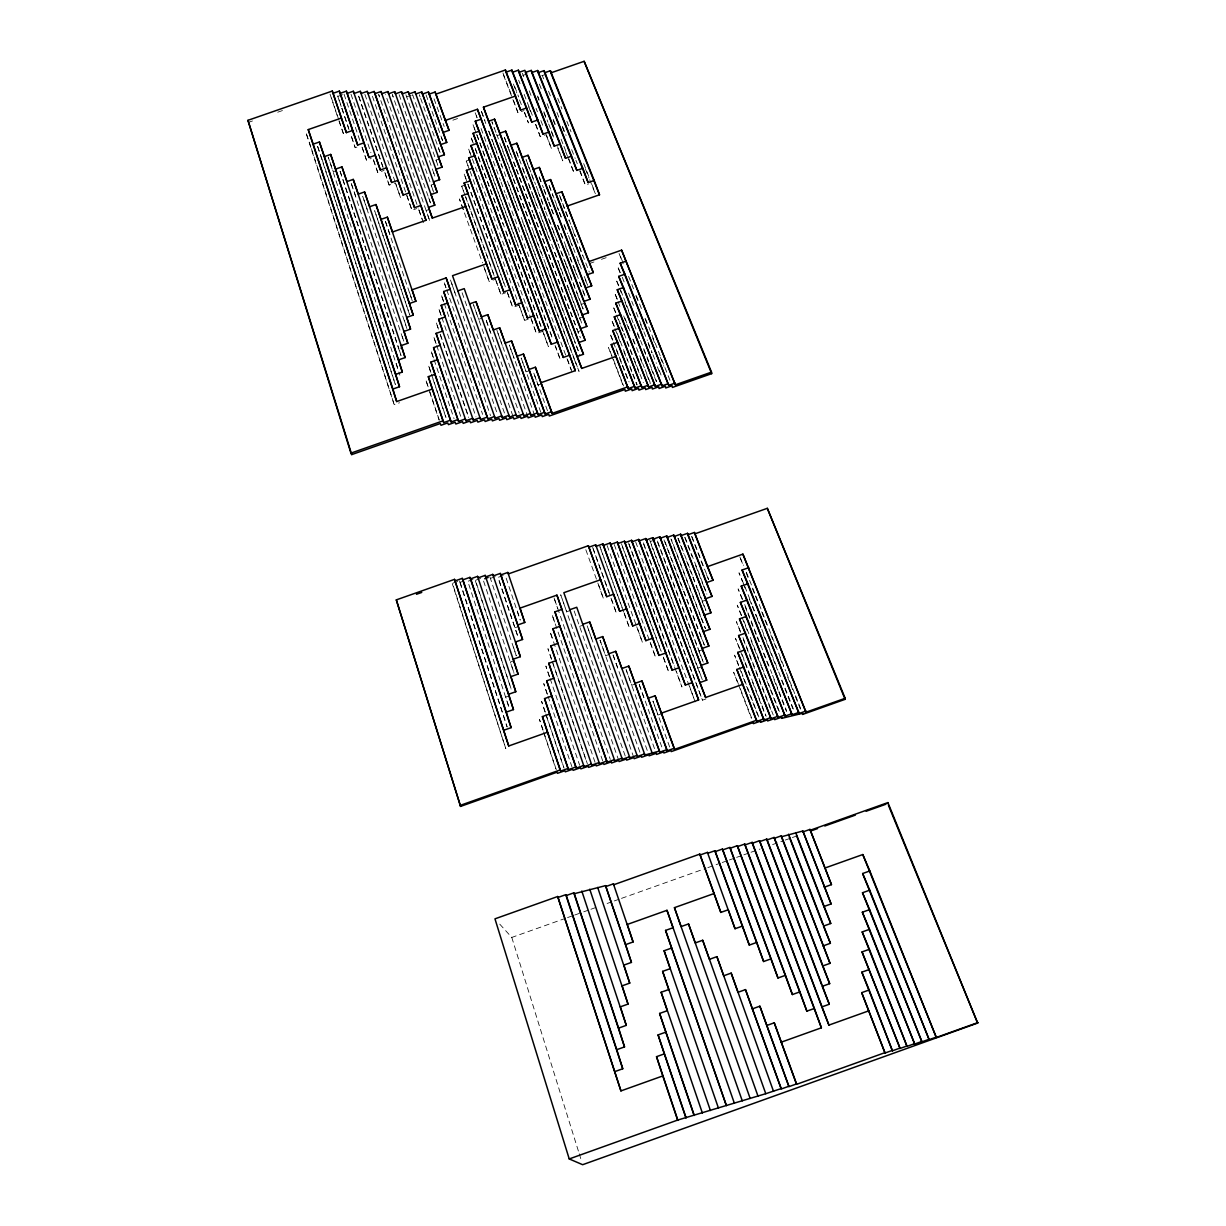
<?xml version="1.0" encoding="UTF-8"?>
<svg xmlns="http://www.w3.org/2000/svg" width="1226" height="1226" viewBox="0 0 1226 1226"><rect width="100%" height="100%" fill="white"/><g stroke="black" fill="none" stroke-linecap="round" stroke-linejoin="round"><path stroke-width="0.75" stroke-dasharray="5 3.75" d="M499.764 924.159L511.778 937.43L565.753 918.228M567.546 917.584L572.94 915.653M574.733 915.025L581.936 912.466M583.729 911.822L589.124 909.891M590.932 909.263L596.326 907.332M607.115 903.485L612.51 901.57M614.318 900.926L619.712 899.01M621.505 898.367L706.053 868.269M707.846 867.625L720.444 863.15M722.237 862.506L727.631 860.575M729.439 859.947L734.834 858.016M736.627 857.372L742.021 855.457M743.83 854.813L749.224 852.898M751.017 852.254L760.013 849.051M772.61 844.576L783.399 840.73M785.192 840.086L790.601 838.17M792.394 837.527L797.789 835.611M579.591 626.379L583.04 625.168M513.97 660.707L510.46 661.948L514.046 673.212M702.084 601.215L705.594 600.388M609 654.515L605.537 655.757L600.066 640.263M509.342 695.74L505.786 696.996L509.005 707.325M698.774 650.837L702.329 649.995M635.145 684.077L631.666 685.303L626.134 669.733M655.082 539.869L650.071 541.631L697.778 668.155L701.226 666.929M661.458 713.838L657.964 715.065L652.968 701.088M643.711 544.298L702.452 700.184L705.992 698.927M457.666 581.476L452.455 583.315L505.817 748.672L452.287 583.683M459.413 580.863L460.133 582.319L465.344 580.48M472.991 579.484L467.796 581.308L509.372 708.689M480.592 578.488L475.412 580.312L511.349 689.564M490.553 578.335L495.702 576.511M503.212 575.53L498.078 577.354L518 636.938L498.032 577.707M515.012 627.743L518.491 626.517M570.121 610.548L566.673 611.774L560.696 594.779L618.716 760.457M484.622 268.892L489.143 281.459L495.519 279.237L465.635 196.758M465.574 196.819L500.928 294.424L505.71 292.753M589.2 263.605L594.441 261.782M601.445 259.33L606.701 257.491M481.849 318.224L478.661 319.342L473.849 305.749M507.549 293.137L512.744 307.419L519.134 305.182M401.055 355.632L398.864 348.628L402.128 347.494M470.171 171.41L524.605 320.461L529.402 318.775M577.768 295.497L581.201 304.446L584.327 303.343M582.656 316.89L579.515 317.978L581.568 323.051M531.21 319.189L536.482 333.533L542.888 331.296M580.986 330.576L577.814 331.679L579.867 336.813M310.822 146.814L305.856 132.27L394.205 404.611L399.538 402.756M529.31 370.712L526.092 371.83L521.188 358.084M541.264 383.937L538.045 385.056L533.724 372.934M546.398 74.142L541.999 75.675L541.524 73.529L543.624 78.847M351.295 136.377L355.203 147.687L359.877 146.078M452.869 120.179L459.689 117.803M336.384 170.598L333.273 171.686L328.246 157.066L399.86 375.141M361.992 147.151L366.497 160.131L371.171 158.506M503.488 75.108L517.97 112.7L523.977 110.616M373.286 159.595L377.807 172.605L384.044 170.429M500.039 134.799L496.913 135.519M439 158.997L435.95 160.054L437.851 165.311M385.179 173.694L389.163 185.111L395.416 182.935M469.543 170.031L466.263 161.081L470.861 159.472M535.532 124.424L540.298 136.699L546.321 134.599L551.516 148.744L546.06 134.783M434.188 183.946L431.108 185.019L433.621 192.114M464.93 195.041L461.712 186.168L466.37 184.559M406.802 195.486L411.967 210.244L416.671 208.604M429.269 209.431L426.158 210.52L429.912 221.293L385.516 94.555M579.76 170.981L585.354 185.111L588.388 184.053M248.878 122.202L252.479 120.96M277.72 112.194L283.129 110.325M342.514 94.724L337.916 96.318L348.644 128.209M406.634 96.869L411.139 95.306M522.843 75.399L527.272 73.851M622.333 260.985L618.946 253.215L623.176 263.805M620.233 272.54L617.506 266.257L620.31 273.306M739.845 556.926L743.477 565.385M618.778 285.796L616.05 279.436L618.823 286.47M743.37 583.101L738.987 572.818L742.481 581.645M617.306 299.205L614.563 292.769L617.368 299.895M742.527 599.299L738.113 588.894L742.328 599.575M615.82 312.753L613.077 306.239L615.85 313.335M741.669 615.697L737.24 605.169L741.408 615.774M614.333 326.453L611.559 319.863L614.303 326.882M740.32 631.114L736.351 621.628L740.535 632.31M612.816 340.307L610.042 333.641L612.801 340.767M740.106 649.489L735.447 638.271L744.351 661.151M585.246 279.605L587.806 285.781M706.559 574.749L708.613 579.729M611.973 356.015L608.494 347.556L623.298 385.975M738.542 664.875L734.543 655.128L738.65 665.749M582.963 291.313L584.879 296.002M703.433 585.737L706.881 594.15M738.313 683.71L733.623 672.2L737.715 682.836M581.201 304.446L583.239 309.458M702.222 601.583L705.824 610.425M701.257 618.256L705.44 628.601L671.342 539.317M700.153 634.792L704.368 645.29M557.707 98.325L561.922 108.915M566.826 121.251L571.04 131.841M583.683 163.594L589.308 177.709M628.601 276.432L633.52 288.769M636.325 295.818L642.639 311.695M645.458 318.745L670.729 382.206M746.373 572.22L751.982 586.335M752.687 588.097L785.682 670.974M786.387 672.737L794.816 693.885M795.521 695.663L801.13 709.762M585.476 169.111L588.986 177.923M589.691 179.686L595.3 193.769M635.819 295.604L637.934 300.891M644.968 318.561L647.067 323.863M652.692 337.993L654.807 343.295M660.431 357.425L663.94 366.252M740.55 558.704L743.354 565.784M746.174 572.864L748.994 579.944M752.519 588.786L754.634 594.104M755.339 595.867L758.158 602.947M761.683 611.789L767.307 625.95M770.832 634.807L776.472 648.968M779.997 657.81L783.521 666.668M787.736 677.288L792.67 689.671M795.49 696.751L800.425 709.134M548.528 91.23L550.643 96.532M556.956 112.455L559.761 119.535M562.565 126.615L566.06 135.458M571.668 149.618L575.178 158.46M575.883 160.223L577.293 163.763M622.272 277.26L625.061 284.294M628.54 293.075L633.413 305.397M636.202 312.415L643.175 330.009M643.865 331.756L647.359 340.552M648.048 342.315L652.232 352.858M652.922 354.62L656.416 363.402M659.205 370.436L661.289 375.708M744.841 586.518L751.89 604.311M752.595 606.088L761.055 627.421M761.76 629.214L777.974 670.116M778.679 671.894L794.187 711.034M562.274 126.86L564.374 132.163M640.57 324.461L642.669 329.763M648.263 343.878L651.757 352.69M657.351 366.804L659.45 372.106M743.171 583.407L745.975 590.457M749.469 599.284L751.569 604.587M752.258 606.349L756.457 616.939M757.162 618.701L760.656 627.513M763.446 634.578L777.437 669.871M781.636 680.461L792.824 708.689M698.912 651.205L703.264 662.163M576.22 345.793L578.825 352.352M539.363 84.104L542.168 91.199M547.072 103.643L549.171 108.976M553.386 119.642L555.485 124.975M561.094 139.182L563.194 144.515M563.899 146.292L566.703 153.403M620.831 290.577L622.931 295.926M623.636 297.703L630.67 315.526M634.179 324.43L639.803 338.683M640.508 340.46L648.952 361.854M649.642 363.632L656.676 381.455M744.703 604.541L771.89 673.472M772.595 675.235L786.54 710.59M553.095 119.841L555.194 125.159M565.661 151.702L567.761 157.02M568.45 158.782L574.044 172.958L568.803 158.736M619.513 288.233L621.597 293.504M625.061 302.301L630.624 316.385M631.313 318.132L633.398 323.419M637.551 333.978L639.635 339.25M643.803 349.808L648.661 362.114M651.435 369.164L656.293 381.47M745.132 606.686L747.247 612.035M747.937 613.812L756.365 635.175M757.07 636.953L760.58 645.857M763.384 652.968L769.713 668.982M773.913 679.664L778.127 690.345M778.832 692.123L786.556 711.708M697.778 668.155L702.314 679.648M537.662 96.026L539.042 99.521M543.838 111.735L547.945 122.217M548.635 123.964L550.689 129.19M551.378 130.937L554.121 137.925M624.938 318.208L630.501 332.384M633.29 339.479L644.416 367.831M645.121 369.608L650.684 383.784M743.86 621L761.346 665.534M762.051 667.312L770.434 688.69M771.139 690.468L779.537 711.846M537.632 96.823L539.026 100.379M543.915 112.823L546.014 118.156M551.593 132.377L553.692 137.726M557.876 148.392L562.765 160.836L557.554 146.645M618.073 301.673L620.172 307.021M623.666 315.94L629.275 330.208M632.769 339.127L634.869 344.475M640.478 358.728L642.577 364.076M646.776 374.788L650.27 383.692M742.098 617.536L748.35 633.459M751.124 640.539L778.908 711.279M574.473 359.8L579.055 371.417L568.297 342.759M476.991 117.389L475.06 112.455L477.067 117.819M522.337 73.238L523.701 76.748M529.188 90.77L531.241 96.026M536.053 108.302L537.417 111.811M540.85 120.577L543.593 127.596M618.578 319.404L623.375 331.694M624.065 333.441L643.282 382.589M742.987 637.612L773.238 714.988M616.54 315.097L620.004 323.971M620.693 325.748L624.172 334.606M626.93 341.702L633.873 359.433M634.562 361.21L636.646 366.528M637.336 368.306L639.42 373.624M743.308 639.451L771.874 712.536M518.644 80.211L520.023 83.736M524.146 94.341L533.08 117.298M617.092 333.181L632.34 372.367M633.03 374.145L637.183 384.841M742.113 654.469L761.361 703.923M762.051 705.686L766.173 716.29M528.697 106.877L530.751 112.133M614.977 328.645L621.138 344.445M623.865 351.479L627.283 360.26M630.011 367.279L632.064 372.551M632.754 374.313L636.846 384.857M745.025 662.914L749.822 675.235M752.565 682.269L765.576 715.708M474.83 129.404L472.899 124.424L476.209 133.343M570.78 224.327L559.102 194.26L564.343 208.589M571.469 226.105L575.576 236.71M576.266 238.488L589.308 272.095M692 536.712L708.613 579.5M565.707 212.083L569.109 220.849M573.201 231.377L575.239 236.633M579.316 247.146L582.718 255.928M691.541 536.406L704.23 569.094M514.721 86.709L518.69 96.946M616.234 348.812L629.076 381.96M741.24 671.511L759.078 717.608M513.388 84.042L516.805 92.87M519.548 99.95L521.602 105.252M524.33 112.317L528.437 122.922L524.621 112.378M613.49 342.544L621.766 363.938M622.456 365.716L628.677 381.746M739.324 667.511L742.757 676.354M743.431 678.116L757.806 715.233M554.014 198.106L548.512 183.869L552.926 196.037M554.704 199.884L558.826 210.566M559.516 212.343L561.585 217.676M564.328 224.802L567.761 233.706M568.45 235.484L572.573 246.15M573.262 247.943L581.522 269.291M584.266 276.417L587.698 285.306M685.135 537.555L706.237 592.158M556.466 205.217L558.52 210.535M559.209 212.297L561.247 217.615M563.991 224.695L566.044 229.998M570.136 240.618L572.19 245.936M577.661 260.096L579.714 265.398M684.706 537.264L692.215 556.742M695.648 565.584L703.157 585.063M502.936 72.947L511.533 95.245M613.368 359.387L623.59 385.945M740.335 688.767L751.967 718.926M738.404 684.614L751.385 718.313M539.333 177.111L543.455 187.839M544.145 189.616L548.267 200.344M548.957 202.137L551.026 207.501M551.715 209.294L554.458 216.435M557.891 225.369L569.584 255.774M570.274 257.552L581.952 287.957M582.641 289.734L584.71 295.098M678.254 538.413L692.399 575.224M693.073 576.971L697.119 587.484M697.793 589.246L705.885 610.272M543.838 189.54L547.945 200.221M548.62 202.014L550.673 207.347M551.363 209.125L554.106 216.251M557.524 225.155L562.995 239.407M565.738 246.533L569.155 255.437M569.845 257.215L573.952 267.896M574.642 269.674L576.695 275.022M579.423 282.149L581.492 287.482M677.84 538.137L679.848 543.394M680.522 545.141L683.893 553.907M686.591 560.91L701.41 599.468M473.297 143.243L470.707 136.515L472.7 141.894M530.812 172.054L526.061 159.625L530.429 171.732M531.486 173.831L535.563 184.467M536.237 186.245L540.314 196.896M540.988 198.673L545.064 209.309M549.141 219.96L558.642 244.802M561.37 251.897L566.121 264.326M566.795 266.103L583.101 308.691M531.915 175.64L533.969 181.004M538.076 191.731L544.911 209.631M545.601 211.424L547.654 216.787M548.344 218.58L552.451 229.308M553.125 231.101L557.232 241.829M557.922 243.622L559.976 248.985M560.665 250.778L564.772 261.506M565.447 263.299L569.554 274.026M570.243 275.819L577.094 293.704M670.928 538.996L700.996 617.552M516.238 151.135L527.778 181.448M528.452 183.241L532.528 193.938M533.218 195.716L544.758 226.028M545.432 227.821L582.105 324.108M665.074 541.953L704.414 645.228M522.72 168.836L526.107 177.709M528.804 184.819L534.214 199.026M534.888 200.788L536.927 206.121M540.972 216.772L546.382 230.978M547.057 232.756L549.769 239.852M554.504 252.295L558.55 262.946M559.24 264.724L563.286 275.375M563.96 277.153L568.021 287.803M568.695 289.581L578.841 316.216M664.002 539.869L682.959 589.645M683.633 591.422L699.893 634.103M470.447 153.832L468.501 148.729L471.795 157.694M504.407 137.343L515.947 167.778M516.621 169.571L532.912 212.558M533.601 214.351L545.141 244.802M545.815 246.579L580.434 337.916M657.427 541.049L703.326 662.147M508.851 149.679L510.874 155.028M513.587 162.169L515.61 167.518M516.284 169.295L532.513 212.129M533.187 213.906L577.139 329.886M657.718 542.52L698.1 649.06M495.978 132.469L491.933 121.757L494.43 128.638M496.653 134.247L498.66 139.611M501.357 146.737L512.805 177.08M513.464 178.858L524.912 209.186M525.586 210.979L537.019 241.307M537.693 243.085L566.642 319.817M567.316 321.595L580.097 355.494M649.749 540.16L702.222 679.265M499.733 143.028L512.575 177.065M513.25 178.858L530.827 225.461M533.525 232.618L542.995 257.705M545.693 264.877L564.619 315.051M565.293 316.844L575.423 343.724M466.263 161.081L468.209 166.246M481.527 111.597L484.883 120.546M488.929 131.305L497.664 154.599M498.338 156.392L500.361 161.771M501.036 163.564L506.415 177.893M509.096 185.065L518.521 210.152M521.203 217.324L540.712 269.276M541.386 271.069L567.623 340.966M643.389 542.827L702.452 700.184M488.607 130.998L492.622 141.71M493.296 143.488L497.312 154.2M497.986 155.993L502.001 166.705M507.365 180.988L518.751 211.332M522.782 222.044L534.168 252.403M534.842 254.18L541.54 272.034M542.214 273.827L566.335 338.1M566.994 339.878L574.366 359.524M481.067 128.515L500.392 180.283M501.051 182.061L505.051 192.773M505.725 194.551L566.381 356.965M567.04 358.743L572.373 373.026M635.666 541.923L695.188 701.885L689.548 686.269M465.957 178.781L463.995 173.556L467.244 182.49M476.776 134.4L503.457 206.198M504.131 207.991L518.797 247.483M519.472 249.276L552.834 339.035M628.57 542.812L674.407 666.132M476.868 135.121L486.814 161.878M487.473 163.656L498.737 193.969M499.411 195.762L518.629 247.468M519.288 249.261L531.21 281.352M531.885 283.145L552.42 338.422M555.072 345.548L560.374 359.816L555.439 346.13M628.923 544.298L681.962 687.004L676.354 671.434M592.066 184.789L595.376 193.723M580.097 170.843L585.354 185.111M475.259 148.392L505.097 229.093M505.756 230.886L541.57 327.71M621.444 543.716L661.258 651.358M475.351 149.082L495.948 204.757M496.607 206.566L503.258 224.527M505.909 231.714L548.42 346.667L543.501 332.997M622.486 546.98L660.845 650.715M663.481 657.872L668.783 672.17L663.205 656.661M461.712 186.168L463.673 191.471M441.391 137.481L442.586 140.76M472.393 158.936L530.551 317.396M614.287 544.605L655.634 657.397L650.087 641.934M463.336 209.631L459.413 198.934L482.492 262.778M535.777 124.362L540.298 136.699M607.115 545.509L636.049 624.953M636.708 626.716L642.531 642.669L637.014 627.252M438.341 147.779L439.628 151.319M513.495 100.425L517.97 112.7M539.118 176.912L541.662 183.869M467.918 184.023L505.373 286.869M622.088 607.33L599.897 546.413L600.326 547.899M467.903 184.268L492.591 252.096M493.25 253.874L504.943 285.995M600.97 549.677L623.651 611.973M624.295 613.751L629.49 627.988L624.003 612.617M434.035 98.846L444.18 126.508M533.816 373.164L548.788 414.342M653.044 701.211L670.944 750.496M379.462 96.655L378.681 94.494L418.235 208.068M516.713 152.714L518.598 157.893M504.3 137.205L508.177 147.886M592.648 547.332L609.138 592.832M593.093 548.819L616.479 613.352L611.008 598.043M426.05 94.908L442.509 140.408M521.234 358.176L541.769 414.94M639.267 684.614L663.588 751.906M481.466 111.52L485.803 123.519M567.423 359.279L571.132 369.593M585.829 549.723L597.2 581.262M597.828 583.009L603.499 598.778L598.073 583.499M440.103 152.53L419.369 94.846L420.074 96.992M534.705 415.537L509.342 345.027L514.184 358.651M626.164 669.825L656.201 753.316M530.996 318.224L536.482 333.533M437.743 164.943L412.641 94.785L413.361 96.931M496.867 330.162L527.624 416.15M613.107 655.082L648.769 754.726M433.544 172.468L434.847 176.1M519.747 306.883L524.605 320.461M507.319 292.186L512.744 307.419M496.116 280.923L500.928 294.424M639.221 684.537L644.784 700.169M405.898 94.724L434.709 175.67M486.324 320.66L519.18 413.085M600.096 640.37L641.305 756.151M483.764 266.318L489.143 281.459M613.077 654.975L618.578 670.499M498.047 333.503L502.308 345.502M399.14 94.663L433.575 191.93M473.267 304.094L513.372 417.361M633.811 757.576L587.131 625.72L592.541 641.045M486.232 320.43L490.339 332.047M393.102 96.762L392.335 94.617L430.479 202.934M462.11 292.753L506.2 417.959M574.166 610.992L626.287 759.017M428.64 197.692L430.556 203.148M455.03 292.983L450.402 279.819L497.097 413.177M418.802 209.707L423.414 222.871M395.983 184.574L400.55 197.662L395.569 183.21M419.031 210.244L422.173 219.255M444.302 282.823L446.172 288.202M446.8 289.995L490.523 415.614M554.688 599.744L610.303 759.415M385.378 221.308L389.96 234.518M554.06 597.951L557.753 608.648M444.808 284.279L445.927 287.528M372.428 96.241L411.967 210.244M443.674 301.795L441.207 294.654L443.46 301.244M444.302 303.588L482.63 414.388M602.686 760.84L552.052 614.67L555.761 625.505M338.943 120.776L343.403 133.68M367.187 209.278L362.712 196.329L406.894 328.568M364.904 94.371L394.956 181.402M441.191 315.649L438.709 308.431L440.962 315.113M441.82 317.457L475.964 416.84M595.054 762.327L550.014 631.574L553.324 641.336M355.724 196.359L350.774 182L402.986 339.127M344.537 184.176L339.495 169.51L400.856 355.249M358.804 96.486L384.213 170.644M384.826 172.452L389.163 185.111M438.019 327.756L436.18 322.377L438.433 329.135M440.471 334.928L468.715 417.376M551.639 659.481L547.945 648.692L551.271 658.592M552.252 661.289L587.361 763.783M358.59 96.072L382.834 166.889M440.134 334.192L468.639 417.422M552.926 663.527L586.886 762.679M317.641 146.43L321.917 158.89M351.019 94.249L370.911 152.652M373.593 160.208L377.807 172.605M436.088 343.709L433.621 336.476L435.889 343.311M436.701 345.517L460.7 416.304M549.539 676.859L545.861 666.024L549.738 677.717M550.152 678.652L579.653 765.254M344.046 94.187L359.892 140.653M362.298 147.733L366.497 160.131M433.452 357.885L431.031 350.728L433.866 359.387M434.065 359.662L454.034 418.648M547.409 694.422L543.746 683.572L547.087 693.732M548.022 696.23L571.898 766.725M385.439 221.508L413.453 304.354M506.169 578.166L520.13 619.896M351.632 137.067L355.203 147.687M430.847 372.367L428.426 365.149L430.694 372.168M431.46 374.16L446.019 417.438M545.248 712.183L541.601 701.349L545.524 713.348M545.861 713.992L564.113 768.212M337.64 95.904L341.211 106.539M341.809 108.317L350.176 133.144M432.993 379.171L445.957 417.668M546.643 716.781L563.592 767.139M409.591 314.607L374.65 210.688L409.745 314.959M331.495 98.034L338.621 119.32M339.204 121.098L343.372 133.527M439.26 420.028L425.774 379.738L428.058 386.834M543.041 730.129L539.44 719.325L543.363 731.508M543.654 731.922L556.298 769.729M330.009 94.065L337.15 115.428M429.759 392.167L439.107 420.074M544.482 734.987L555.761 768.687M489.894 576.894L516.284 655.864L512.744 644.738M483.596 581.109L514.016 673.258M345.732 187.793L398.864 348.628M475.32 580.68L511.119 689.058M517.249 610.946L520.238 620.034M409.699 292.891L412.396 301.152M322.024 159.227L395.462 384.627M460.133 582.319L507.166 727.018M317.626 146.461L395.262 384.351M459.995 582.672L507.028 726.788M311.419 148.622L394.205 404.611M404.35 320.446L406.526 327.281M402.235 336.384L403.814 341.364M511.778 937.43L578.687 1151.98M579.254 1153.789L581.522 1161.068M396.167 363.248L398.281 370.037"/><path stroke-width="1.5" d="M796.425 835.32L823.872 906.535L831.105 903.945L802.861 830.998L781.391 836.76L830.033 963.36L822.646 965.996L774.096 837.45L766.909 840.009L821.558 984.539M694.652 533.938L767.323 508.315L845.174 698.299L805.988 712.199L742.91 554.121L707.387 566.673L694.422 532.467L687.801 534.797L706.329 582.656L713.042 580.281L694.422 532.467M824.255 887.21L831.458 884.636L809.972 829.404L802.861 831.933M503.886 730.221L511.104 727.662L506.277 712.122L513.464 709.593L508.652 694.253L515.778 691.74L510.981 676.599L518.077 674.101L513.296 659.174L520.33 656.676L515.564 641.949L522.567 639.482L517.816 624.938L524.774 622.486L520.054 608.127L556.926 595.131L561.876 609.399L554.918 611.851L559.899 626.302L552.895 628.769L557.891 643.42L550.842 645.903L555.853 660.753L548.773 663.251L553.8 678.284L546.673 680.813L551.715 696.062L544.543 698.59L549.616 714.038L542.398 716.597L547.47 732.259L508.729 745.975L454.524 579.362L396.305 599.882L460.578 806.402L556.956 772.227L557.508 773.315L564.803 770.74L565.324 771.828L572.603 769.254L573.124 770.342L580.388 767.767L580.879 768.855L588.128 766.296L588.603 767.384L595.821 764.825L596.28 765.913L603.483 763.354L603.928 764.457L611.13 761.898L611.544 763.001L618.716 760.457L619.13 761.561L626.287 759.017L626.67 760.12L633.811 757.576L634.179 758.679L641.305 756.151L641.658 757.254L648.769 754.726L649.106 755.829L656.201 753.316L656.508 754.419L663.588 751.906L663.894 753.009L670.944 750.496L671.235 751.599L753.331 722.482L753.438 723.631L760.457 721.149L760.549 722.313L767.553 719.815L767.629 720.98L774.602 718.497L774.663 719.662L781.636 717.195L781.682 718.359L802.54 713.287L802.54 714.452L845.097 699.341L845.174 698.299M887.731 803.582L887.915 802.586L809.957 830.339M892.605 1050.314L885.034 1053.027L861.709 992.662L869.173 989.98L892.405 1050.805L899.961 1048.092L862.031 951.912L869.403 949.276L907.025 1046.376L862.185 931.944L869.51 929.323L914.55 1043.678L862.338 912.221L869.617 909.615L921.783 1041.487L862.491 892.743L869.724 890.168L929.002 1039.311L862.644 873.525L869.832 870.95L936.174 1037.135L862.798 854.537L824.654 868.131M862.031 951.912L899.961 1048.092M614.946 1071.555L622.747 1068.765L616.77 1049.686L624.524 1046.912L618.594 1028.108L626.287 1025.365L620.371 1006.822L628.019 1004.094L622.149 985.827L629.735 983.114L623.881 965.092L631.436 962.41L625.597 944.633L633.091 941.966L627.298 924.45L666.99 910.305L673.043 927.73L665.565 930.396L671.633 948.05L664.109 950.748L670.208 968.663L662.622 971.375L668.768 989.535L661.136 992.263L667.312 1010.699L659.619 1013.442L665.825 1032.154L658.086 1034.913L664.323 1053.885L656.523 1056.674L662.806 1075.922L620.938 1090.91L557.692 896.512L494.967 918.841L569.232 1158.938L582.656 1164.7L977.643 1023.066L887.915 802.586M716.919 956.648L709.44 959.33L702.697 940.265L695.234 942.932L688.537 923.929L681.089 926.58L674.438 907.654L714.084 893.524L720.811 912.42L728.259 909.769L735.033 928.726L742.496 926.074L749.301 945.093L756.764 942.426L763.614 961.521L771.093 958.839L777.974 977.996L785.468 975.329L792.394 994.547L799.904 991.865L806.861 1011.143L814.386 1008.462L821.389 1027.802L781.207 1042.192L774.265 1022.806L766.74 1025.503L759.859 1006.178L752.335 1008.875L745.485 989.612L737.991 992.294L731.171 973.107L723.692 975.773L716.919 956.648L765.775 1093.699L781.192 1088.596L745.485 989.612M795.72 832.607L830.753 923.5L823.458 926.105L830.4 943.3L823.06 945.92M774.096 837.45L829.665 983.666L822.232 986.332L829.297 1004.263L821.818 1006.929L759.522 840.714L752.289 843.289L821.389 1027.802M892.405 1050.805L861.863 972.157L869.295 969.505M821.818 1006.929L828.914 1025.105L869.065 1010.73M569.232 1158.938L677.626 1120.089L765.775 1093.699M752.335 1008.875L781.238 1088.995L788.885 1086.267L759.859 1006.178M766.74 1025.503L788.916 1086.665L796.548 1083.937L774.265 1022.806M781.207 1042.192L796.563 1084.336L885.233 1052.552M899.731 1048.582L907.271 1045.885M907.025 1046.376L914.55 1043.678M914.289 1044.169L921.783 1041.487M921.508 1041.993L929.002 1039.311M928.71 1039.817L936.174 1037.135M935.867 1037.64L978.042 1022.515M558.259 897.355L565.768 894.689L566.32 895.516L616.77 1049.686M566.32 895.516L573.799 892.865L574.32 893.693L618.594 1028.108M574.32 893.693L605.552 885.647L625.597 944.633M605.996 886.49L613.398 883.854L613.828 884.712L699.847 854.093L714.084 893.524M720.811 912.42L700.077 855.012L707.417 852.392L735.033 928.726M742.496 926.074L714.973 850.706L707.632 853.311L707.417 852.392M749.301 945.093L715.172 851.626L722.482 849.02L756.764 942.426M763.614 961.521L722.666 849.94L729.96 847.35L771.093 958.839M785.468 975.329L737.393 845.679L730.114 848.269L777.974 977.996M792.394 994.547L737.546 846.599L744.81 844.009L799.904 991.865M806.861 1011.143L744.933 844.944L752.182 842.369L814.386 1008.462M759.614 841.649L766.832 839.074L829.297 1004.263M774.158 838.385L781.33 835.825L830.033 963.36M812.179 830.477L817.573 828.561M824.776 826.002L855.35 815.106M866.138 811.26L885.923 804.225M582.764 624.34L589.691 621.904L637.428 756.442L644.57 753.913L644.907 755.017L659.465 751.078L628.815 666.086L621.843 668.538L615.728 651.312L608.77 653.764L602.686 636.585L595.744 639.037L589.691 621.904M619.728 611.299L613.644 594.242L606.717 596.679L588.848 547.21L595.683 544.804L619.728 611.299L626.655 608.847L632.769 625.95L639.696 623.498L645.841 640.662L652.799 638.194L658.975 655.404L665.933 652.952L672.154 670.208L679.112 667.741L685.365 685.073L692.338 682.591L698.621 699.969L661.32 713.18L655.113 695.786L648.125 698.253L641.934 680.905L634.961 683.372L628.815 666.086M806.003 711.034L799.061 713.486L742.067 570.029L748.764 567.669M705.272 598.824L712.015 596.434L687.571 533.325L680.92 535.655L710.973 612.785L704.199 615.176L673.764 535.042L667.097 537.402L708.873 646.056L702.008 648.477L659.833 536.789L653.136 539.149L706.712 680.139L699.77 682.606L645.795 538.536L639.068 540.911L698.621 699.969M799.061 712.321L792.103 714.789L741.224 586.12L747.952 583.729L799.061 713.486M792.088 713.624L785.13 716.091L740.366 602.395L747.14 599.989L792.103 714.789M703.111 631.727L709.931 629.321L673.764 535.042M785.084 714.927L778.112 717.409L739.493 618.869L746.312 616.448L785.13 716.091M778.05 716.229L771.062 718.712L738.604 635.528L745.469 633.106L778.112 717.409M700.889 665.442L707.8 662.99L659.833 536.789M770.985 717.547L763.982 720.045L737.715 652.401L744.611 649.964L771.062 718.712M763.89 718.88L756.856 721.363L736.811 669.473L743.753 667.021L763.982 720.045M699.77 682.606L705.609 697.487L742.879 684.292L756.856 721.363M459.903 805.497L560.129 769.959L560.68 771.062L567.975 768.472L568.512 769.576L575.806 766.986L576.312 768.089L583.576 765.499L584.066 766.602L591.33 764.028L591.79 765.131L599.039 762.572L599.483 763.675L606.717 761.101L607.146 762.204L614.349 759.66L614.762 760.764L621.95 758.204L622.348 759.308L629.52 756.764L629.903 757.883L637.06 755.339L637.428 756.442M634.961 683.372L659.772 752.182L666.867 749.668L641.934 680.905M648.125 698.253L667.159 750.787L674.239 748.274L655.113 695.786M661.32 713.18L674.515 749.377L756.764 720.198M416.457 594.288L421.744 592.434M455.275 580.817L462.248 578.365L462.968 579.806L506.277 712.122M462.968 579.806L469.926 577.369L470.631 578.81L508.652 694.253M470.631 578.81L477.573 576.373L478.263 577.829L485.174 575.377L485.848 576.833L492.76 574.396L493.419 575.852L500.3 573.416L517.816 624.938M484.714 578.718L488.163 577.492M500.944 574.871L507.809 572.45L508.438 573.891L588.403 545.708L606.717 596.679M626.655 608.847L602.931 543.9L596.112 546.306L595.683 544.804M632.769 625.95L603.345 545.386L610.15 542.995L639.696 623.498M645.841 640.662L610.548 544.482L617.337 542.091L652.799 638.194M658.975 655.404L617.72 543.593L624.494 541.202L665.933 652.952M672.154 670.208L624.877 542.689L631.62 540.314L679.112 667.741M685.365 685.073L631.988 541.8L638.731 539.425L692.338 682.591M646.117 540.022L652.83 537.662L706.712 680.139M660.124 538.275L666.806 535.915L708.873 646.056M674.024 536.528L680.675 534.184L710.973 612.785M600.679 579.683L563.837 592.694L622.348 759.308M569.814 609.705L576.741 607.268L629.903 757.883M446.141 277.904L450.095 289.305L443.674 291.543L447.628 303.067L441.191 305.32L445.161 316.998L438.663 319.266L442.647 331.097L436.119 333.365L440.103 345.334L433.544 347.632L437.544 359.754L430.939 362.068L434.939 374.328L428.303 376.658L432.318 389.086L396.688 401.561L392.887 389.056L399.523 386.726L395.722 374.39L402.327 372.076L398.542 359.877L405.101 357.594L401.316 345.548L407.844 343.265L404.059 331.372L410.541 329.104L406.771 317.35L413.223 315.097L409.453 303.496L415.875 301.259L412.105 289.78L446.141 277.904L495.151 418.235L501.756 415.905L502.369 417.622L508.974 415.308L509.556 417.009L516.146 414.695L516.728 416.396L523.303 414.097L523.854 415.798L530.414 413.499L530.965 415.2L537.509 412.901L511.533 340.874L505.112 343.127L499.656 327.756L493.235 329.993L487.81 314.668L481.404 316.921L476.01 301.642L469.619 303.864M457.865 290.869L464.24 288.631L509.556 417.009M510.108 289.719L470.355 180.82L464.133 182.996L468.087 193.57L461.834 195.746L491.917 278.976L498.292 276.739L503.717 291.957L510.108 289.719L515.564 304.967L521.97 302.73L527.441 318.024L533.846 315.787L539.348 331.127L545.769 328.89L551.302 344.276L557.738 342.023L563.286 357.456L569.722 355.203L575.316 370.666L540.927 382.727L535.394 367.233L528.942 369.486L523.441 354.023L517.004 356.276L511.533 340.874M599.514 194.781L550.857 72.87L584.143 61.3L711.509 372.122L675.342 384.811L621.613 250.15L588.725 261.644L561.86 191.746L555.792 193.861L550.551 179.563L544.497 181.678L539.287 167.41L533.233 169.51L528.054 155.288L522.015 157.388L516.851 143.212L510.813 145.312L505.679 131.167L499.656 133.251L494.553 119.152L488.53 121.236L483.442 107.168L515.502 96.026L520.621 110.079L526.644 107.98L531.793 122.079L537.831 119.979L543.011 134.109L549.033 132.01L554.244 146.17L560.282 144.07L565.508 158.277L571.561 156.162L576.818 170.399L582.871 168.299L588.143 182.582L594.212 180.467L599.514 194.781L567.117 206.091M555.792 193.861L587.116 274.747L593.307 272.586L561.86 191.746M675.097 383.094L668.706 385.347L620.172 263.192L626.363 261.031M544.497 181.678L585.476 288.003L591.714 285.827L550.551 179.563M668.431 383.615L662.025 385.868L618.716 276.386L624.953 274.195L668.706 385.347M539.287 167.41L590.104 299.221L583.837 301.412L533.233 169.51M661.749 384.152L655.328 386.405L617.26 289.719L623.528 287.512L662.025 385.868M522.015 157.388L582.166 314.959L588.465 312.753L528.054 155.288M655.036 384.673L648.6 386.926L615.774 303.19L622.072 300.983L655.328 386.405M510.813 145.312L580.48 328.66L586.825 326.438L516.851 143.212M648.293 385.209L641.842 387.462L614.272 316.814L620.617 314.607L648.6 386.926M499.656 133.251L578.779 342.498L585.154 340.276L505.679 131.167M641.52 385.73L635.053 387.998L612.77 330.591L619.13 328.369L641.842 387.462M488.53 121.236L577.063 356.505L583.469 354.268L494.553 119.152M634.716 386.267L628.248 388.55L611.238 344.537L617.643 342.284L635.053 387.998M577.063 356.505L581.768 368.413L616.126 356.368L628.248 388.55M333.181 93.253L339.341 91.122L352.613 130.462L346.391 132.623L332.292 91.046L247.959 120.317L350.912 453.13L442.969 420.855L443.72 422.587L450.432 420.227L451.153 421.959L457.85 419.599L458.57 421.33L465.252 418.985L465.941 420.702L472.608 418.357L473.282 420.074L479.948 417.744L480.607 419.461L487.243 417.131L487.887 418.848L494.522 416.518L495.151 418.235M350.912 453.13L351.724 454.601L440.272 423.552L441.008 425.284L447.72 422.924L448.455 424.64L455.137 422.296L455.842 424.012L462.524 421.667L463.213 423.384L469.88 421.039L470.554 422.755L477.205 420.426L477.864 422.127L484.5 419.798L485.144 421.514L491.764 419.185L492.392 420.886L498.997 418.572L499.61 420.273L506.2 417.959L506.798 419.66L513.372 417.361L513.955 419.047L520.514 416.748L521.081 418.434L527.624 416.15L528.176 417.836L534.705 415.537L535.241 417.238L541.769 414.94L542.29 416.625L548.788 414.342L549.294 416.028L624.953 389.47L625.321 391.201L631.788 388.933L632.126 390.665L638.577 388.397L638.899 390.113L645.336 387.86L645.658 389.577L652.079 387.324L652.37 389.04L658.791 386.788L659.067 388.504L665.473 386.267L665.733 387.983L672.124 385.73L672.384 387.447L711.662 373.654L711.509 372.122M517.004 356.276L538.03 414.603L544.574 412.304L523.441 354.023M528.942 369.486L545.08 414.005L551.593 411.706L535.394 367.233M540.927 382.727L552.098 413.407L627.896 386.803M565.508 158.277L531.762 72.564L537.678 70.51L571.561 156.162M576.818 170.399L538.153 72.671L544.053 70.618L582.871 168.299M594.212 180.467L550.413 70.725L544.528 72.763L544.053 70.618M395.722 374.39L324.43 156.591L330.668 154.43L398.542 359.877M352.613 130.462L357.67 145.036L363.907 142.875L346.36 91.184L340.215 93.314L339.341 91.122M346.36 91.184L347.219 93.375L353.333 91.26L354.176 93.437L360.306 91.322L361.134 93.498L367.233 91.383L368.045 93.574L374.145 91.46L374.941 93.636L381.025 91.521L381.807 93.697L387.876 91.582L388.642 93.758L394.695 91.643L395.462 93.82L401.5 91.72L402.235 93.881L408.273 91.781L409.009 93.942L415.016 91.843L415.737 94.004L421.744 91.904L440.67 144.591L446.754 142.477L429.131 94.126L435.123 92.042L445.345 120.409L477.435 109.267L569.722 355.203M335.694 169.065L341.931 166.889L346.989 181.571L353.241 179.394L358.314 194.122L364.582 191.946L369.685 206.704L375.953 204.527L409.453 303.496M363.907 142.875L368.98 157.495L375.217 155.319L380.321 169.985L386.573 167.809L391.692 182.505L397.944 180.329L403.109 195.072L409.361 192.896L414.541 207.669L420.825 205.493L426.02 220.312L392.504 231.99L387.355 217.155L381.087 219.331M443.015 132.439L449.068 130.339L435.123 92.042M563.286 357.456L475.274 121.221L481.312 119.121M551.302 344.276L473.098 133.312L479.167 131.197L557.738 342.023M421.744 91.904L444.41 154.752L438.295 156.882L442.034 167.15L435.889 169.295L439.644 179.686L433.468 181.846L437.222 192.359L431.016 194.52L434.786 205.171L428.533 207.347L432.303 218.121L465.788 206.458L491.917 278.976M539.348 331.127L470.891 145.542L477.006 143.411L545.769 328.89M527.441 318.024L468.669 157.893L474.799 155.748L533.846 315.787M515.564 304.967L466.416 170.368L472.592 168.223L521.97 302.73M486.523 263.805L452.517 275.681L502.369 417.622M396.688 401.561L308.232 129.588L341.364 118.079L332.292 91.046M422.449 94.065L428.441 91.981L446.754 142.477M435.782 94.172L505.434 69.989L515.502 96.026M520.621 110.079L505.97 72.165L511.932 70.097L526.644 107.98M531.793 122.079L512.468 72.257L518.399 70.204L537.831 119.979M543.011 134.109L518.92 72.365L524.851 70.311L549.033 132.01M392.887 389.056L313.197 144.147L319.434 141.986L324.43 156.591M560.282 144.07L531.272 70.403L525.356 72.472L554.244 146.17M396.305 599.882L460.578 806.402M247.959 120.317L351.724 454.601M620.172 263.192L624.953 274.195M618.716 276.386L623.528 287.512M742.067 570.029L747.952 583.729M862.798 854.537L869.832 870.95M617.26 289.719L622.072 300.983M741.224 586.12L747.14 599.989M862.644 873.525L869.724 890.168M615.774 303.19L620.617 314.607M740.366 602.395L746.312 616.448M862.491 892.743L869.617 909.615M614.272 316.814L619.13 328.369M739.493 618.869L745.469 633.106M862.338 912.221L869.51 929.323M589.384 263.207L593.307 272.586M612.77 330.591L617.643 342.284M738.604 635.528L744.611 649.964M862.185 931.944L869.403 949.276M587.116 274.747L591.714 285.827M707.387 566.673L713.042 580.281M611.238 344.537L616.126 356.368M737.715 652.401L743.753 667.021M585.476 288.003L590.104 299.221M707.034 584.373L712.015 596.434M711.662 373.654L584.143 61.3M845.097 699.341L767.323 508.315M888.452 805.344L977.643 1023.066M861.863 972.157L869.173 989.98M736.811 669.473L742.879 684.292M584.495 303.021L588.465 312.753M823.872 906.535L830.753 923.5M704.199 615.176L709.931 629.321M582.166 314.959L586.825 326.438M580.48 328.66L585.154 340.276M621.613 250.15L675.342 384.811M742.91 554.121L805.988 712.199M702.008 648.477L707.8 662.99M578.779 342.498L583.469 354.268M545.218 74.541L588.143 182.582M822.646 965.996L829.665 983.666M475.274 121.221L479.167 131.197M809.972 829.404L831.458 884.636M802.861 830.998L831.105 903.945M861.709 992.662L885.034 1053.027M473.098 133.312L477.006 143.411M788.548 834.216L830.4 943.3M789.253 836.929L822.784 924.312M470.891 145.542L474.799 155.748M468.669 157.893L472.592 168.223M483.442 107.168L581.768 368.413M645.795 538.536L705.609 697.487M759.522 840.714L828.914 1025.105M466.416 170.368L470.355 180.82M445.345 120.409L449.068 130.339M477.435 109.267L575.316 370.666M461.834 195.746L465.788 206.458M440.67 144.591L444.41 154.752M464.133 182.996L503.717 291.957M415.016 91.843L442.034 167.15M499.656 327.756L530.965 415.2M615.728 651.312L652.355 753.592M731.171 973.107L773.529 1091.355M408.273 91.781L439.644 179.686M487.81 314.668L523.854 415.798M602.686 636.585L644.907 755.017M401.5 91.72L437.222 192.359M476.01 301.642L516.728 416.396M702.697 940.265L757.975 1096.075M394.695 91.643L434.786 205.171M688.537 923.929L750.159 1098.45M387.876 91.582L432.303 218.121M674.438 907.654L742.282 1100.856M381.025 91.521L426.02 220.312M556.926 595.131L614.762 760.764M666.99 910.305L734.374 1103.247M374.941 93.636L414.541 207.669M443.674 291.543L487.887 418.848M554.918 611.851L607.146 762.204M665.565 930.396L726.436 1105.668M374.145 91.46L409.361 192.896M447.628 303.067L487.243 417.131M559.899 626.302L606.717 761.101M671.633 948.05L726.252 1105.3M367.233 91.383L403.109 195.072M441.191 305.32L480.607 419.461M552.895 628.769L599.483 763.675M664.109 950.748L718.451 1108.105M341.364 118.079L346.391 132.623M360.306 91.322L391.692 182.505M438.663 319.266L473.282 420.074M550.842 645.903L591.79 765.131M662.622 971.375L710.421 1110.541M353.333 91.26L380.321 169.985M436.119 333.365L465.941 420.702M548.773 663.251L584.066 766.602M661.136 992.263L702.36 1112.993M308.232 129.588L313.197 144.147M347.219 93.375L368.98 157.495M433.544 347.632L458.57 421.33M546.673 680.813L576.312 768.089M659.619 1013.442L694.253 1115.461M437.544 359.754L457.85 419.599M551.715 696.062L575.806 766.986M665.825 1032.154L693.993 1115.108M387.355 217.155L415.875 301.259M507.809 572.45L524.774 622.486M613.398 883.854L633.091 941.966M340.215 93.314L357.67 145.036M430.939 362.068L451.153 421.959M544.543 698.59L568.512 769.576M658.086 1034.913L686.116 1117.928M434.939 374.328L450.432 420.227M549.616 714.038L567.975 768.472M664.323 1053.885L685.824 1117.591M375.953 204.527L413.223 315.097M500.3 573.416L522.567 639.482M605.552 885.647L631.436 962.41M428.303 376.658L443.72 422.587M542.398 716.597L560.68 771.062M656.523 1056.674L677.932 1120.426M432.318 389.086L442.969 420.855M547.47 732.259L560.129 769.959M662.806 1075.922L677.626 1120.089M364.582 191.946L410.541 329.104M492.76 574.396L520.33 656.676M597.675 887.425L629.735 983.114M353.241 179.394L407.844 343.265M485.174 575.377L518.077 674.101M589.752 889.233L628.019 1004.094M341.931 166.889L405.101 357.594M477.573 576.373L515.778 691.74M581.798 891.041L626.287 1025.365M330.668 154.43L402.327 372.076M469.926 577.369L513.464 709.593M573.799 892.865L624.524 1046.912M319.434 141.986L399.523 386.726M462.248 578.365L511.104 727.662M565.768 894.689L622.747 1068.765M454.524 579.362L508.729 745.975M557.692 896.512L620.938 1090.91M428.441 91.981L429.131 94.126M537.509 412.901L538.03 414.603M544.574 412.304L545.08 414.005M588.403 545.708L588.848 547.21M551.593 411.706L552.098 413.407M659.465 751.078L659.772 752.182M602.931 543.9L603.345 545.386M610.15 542.995L610.548 544.482M666.867 749.668L667.159 750.787M617.337 542.091L617.72 543.593M699.847 854.093L700.077 855.012M674.239 748.274L674.515 749.377M505.434 69.989L505.97 72.165M624.494 541.202L624.877 542.689M511.932 70.097L512.468 72.257M631.62 540.314L631.988 541.8M518.399 70.204L518.92 72.365M638.731 539.425L639.068 540.911M531.272 70.403L531.762 72.564M537.678 70.51L538.153 72.671M714.973 850.706L715.172 851.626M550.413 70.725L550.857 72.87M652.83 537.662L653.136 539.149M722.482 849.02L722.666 849.94M666.806 535.915L667.097 537.402M680.675 534.184L680.92 535.655M687.571 533.325L687.801 534.797M737.393 845.679L737.546 846.599M744.81 844.009L744.933 844.944M752.182 842.369L752.289 843.289M766.832 839.074L766.909 840.009M781.33 835.825L781.391 836.76"/></g></svg>
